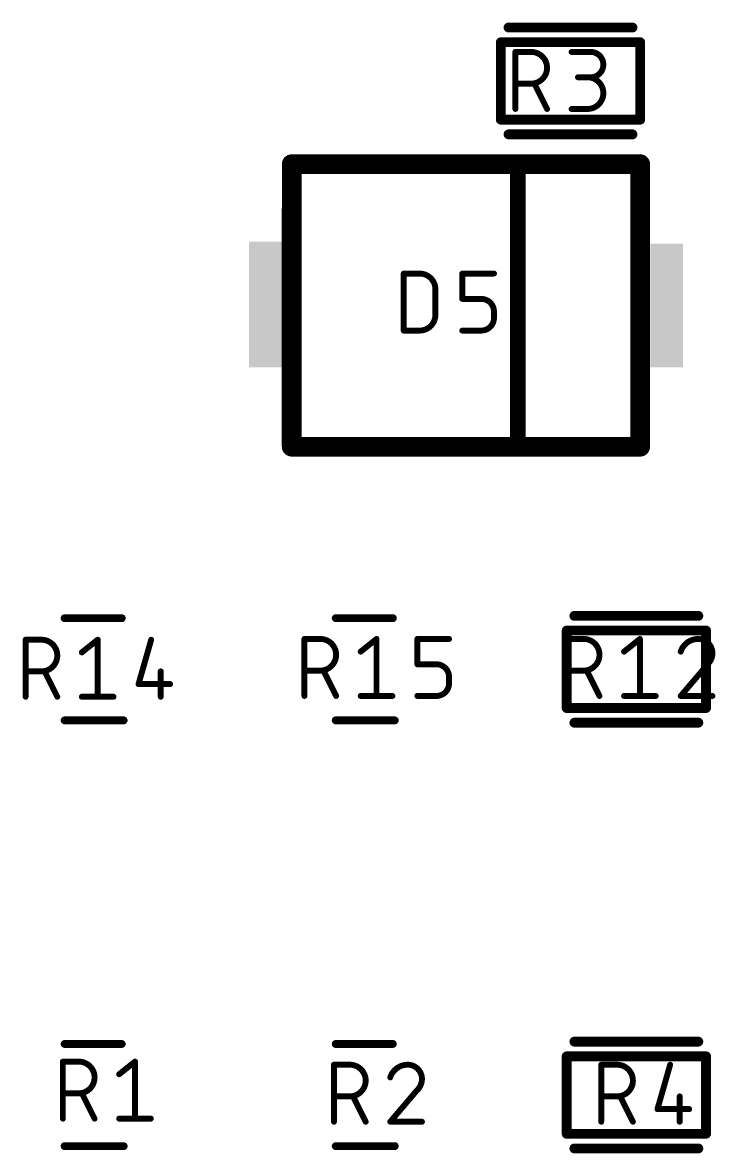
# Model space of a CAD drawing. Extents: x 0 to 107, y -11 to 54.
# Drawn here: x 9.43 to 18.37, y 3.15 to 17.75 of the extents above; entities that cross this region are included whole.
import ezdxf

# ---------------------------------------------------------------- set-up
doc = ezdxf.new("R2010")
doc.units = 0
for name, color, linetype in [('117', 253, 'CONTINUOUS'), ('21', 253, 'CONTINUOUS'), ('51', 253, 'CONTINUOUS')]:
    doc.layers.add(name, color=color, linetype=linetype)

# ---------------------------------------------------------------- blocks, each defined once
blk = doc.blocks.new('RECT')
blk.add_solid([(-0.5, -0.5), (0.5, -0.5), (-0.5, 0.5), (0.5, 0.5)])

msp = doc.modelspace()

# ---------------------------------------------------------------- linework, layer by layer
at = {"layer": '117', "const_width": 0.0762}
for points in [[(15.7881, 16.6381), (15.7881, 17.3747)], [(15.7881, 17.3747), (15.9927, 17.3747)], [(16.5145, 17.3747), (16.76, 17.3747)], [(15.9927, 16.9655), (15.7881, 16.9655)], [(16.1973, 16.6381), (16.0336, 16.9655)], [(16.76, 17.0473), (16.5963, 17.0473)], [(16.5145, 16.6381), (16.7191, 16.6381)], [(14.3468, 13.7753), (14.3468, 14.5119)], [(14.3468, 14.5119), (14.5514, 14.5119)], [(15.1027, 14.1845), (15.1027, 14.5119)], [(15.1027, 14.5119), (15.5119, 14.5119)], [(14.756, 14.3073), (14.756, 13.9799)], [(15.3482, 14.1845), (15.1027, 14.1845)], [(15.5119, 13.939), (15.5119, 14.0208)], [(14.5514, 13.7753), (14.3468, 13.7753)], [(15.1027, 13.7753), (15.3482, 13.7753)], [(9.4648, 9.0453), (9.4648, 9.7819)], [(9.4648, 9.7819), (9.6694, 9.7819)], [(10.1912, 9.6182), (10.3958, 9.7819)], [(10.3958, 9.7819), (10.3958, 9.0453)], [(11.0864, 9.7819), (10.9227, 9.209)], [(13.0648, 9.0553), (13.0648, 9.7919)], [(13.0648, 9.7919), (13.2694, 9.7919)], [(13.7912, 9.6282), (13.9958, 9.7919)], [(13.9958, 9.7919), (13.9958, 9.0553)], [(14.5227, 9.4645), (14.5227, 9.7919)], [(14.5227, 9.7919), (14.9319, 9.7919)], [(16.4648, 9.0553), (16.4648, 9.7919)], [(16.4648, 9.7919), (16.6694, 9.7919)], [(17.1912, 9.6282), (17.3958, 9.7919)], [(17.3958, 9.7919), (17.3958, 9.0553)], [(14.7682, 9.4645), (14.5227, 9.4645)], [(18.2705, 9.4645), (17.9227, 9.0553)], [(9.6694, 9.3727), (9.4648, 9.3727)], [(9.874, 9.0453), (9.7103, 9.3727)], [(11.2091, 9.3727), (11.2091, 9.0453)], [(13.2694, 9.3827), (13.0648, 9.3827)], [(13.474, 9.0553), (13.3103, 9.3827)], [(16.6694, 9.3827), (16.4648, 9.3827)], [(16.874, 9.0553), (16.7103, 9.3827)], [(10.9227, 9.209), (11.3319, 9.209)], [(14.9319, 9.219), (14.9319, 9.3008)], [(10.1912, 9.0453), (10.6004, 9.0453)], [(13.7912, 9.0553), (14.2004, 9.0553)], [(14.5227, 9.0553), (14.7682, 9.0553)], [(17.1912, 9.0553), (17.6004, 9.0553)], [(17.9227, 9.0553), (18.3319, 9.0553)], [(9.9463, 3.5953), (9.9463, 4.3319)], [(9.9463, 4.3319), (10.1509, 4.3319)], [(10.6727, 4.1682), (10.8773, 4.3319)], [(10.8773, 4.3319), (10.8773, 3.5953)], [(13.4463, 3.5553), (13.4463, 4.2919)], [(13.4463, 4.2919), (13.6509, 4.2919)], [(16.8963, 3.5553), (16.8963, 4.2919)], [(16.8963, 4.2919), (17.1009, 4.2919)], [(17.7864, 4.2919), (17.6227, 3.719)], [(10.1509, 3.9227), (9.9463, 3.9227)], [(10.3555, 3.5953), (10.1918, 3.9227)], [(14.5205, 3.9645), (14.1727, 3.5553)], [(13.6509, 3.8827), (13.4463, 3.8827)], [(13.8555, 3.5553), (13.6918, 3.8827)], [(17.1009, 3.8827), (16.8963, 3.8827)], [(17.3055, 3.5553), (17.1418, 3.8827)], [(17.9091, 3.8827), (17.9091, 3.5553)], [(17.6227, 3.719), (18.0319, 3.719)], [(10.6727, 3.5953), (11.0819, 3.5953)], [(14.1727, 3.5553), (14.5819, 3.5553)]]:
    msp.add_lwpolyline(points, dxfattribs=at)
at = {"layer": '117'}
for points, const_width in [([(15.8072, 17.3747, 1), (15.7691, 17.3747)], 0.0381), ([(15.7881, 17.3938, 1), (15.7881, 17.3557)], 0.0381), ([(15.9927, 16.9655, 1), (15.9927, 17.3747)], 0.0762), ([(15.9927, 17.3938, 1), (15.9927, 17.3557)], 0.0381), ([(15.9927, 17.3557, 1), (15.9927, 17.3938)], 0.0381), ([(16.5145, 17.3938, 1), (16.5145, 17.3557)], 0.0381), ([(16.76, 17.0473, 1), (16.76, 17.3747)], 0.0762), ([(16.76, 17.3938, 1), (16.76, 17.3557)], 0.0381), ([(16.76, 17.3557, 1), (16.76, 17.3938)], 0.0381), ([(15.7881, 16.9845, 1), (15.7881, 16.9464)], 0.0381), ([(15.9927, 16.9845, 1), (15.9927, 16.9464)], 0.0381), ([(15.9927, 16.9464, 1), (15.9927, 16.9845)], 0.0381), ([(16.0507, 16.974, 1), (16.0166, 16.957)], 0.0381), ([(16.5963, 17.0664, 1), (16.5963, 17.0283)], 0.0381), ([(16.7191, 17.0664, 1), (16.7191, 17.0283)], 0.0381), ([(16.7191, 16.6381, 1), (16.7191, 17.0473)], 0.0762), ([(16.76, 17.0664, 1), (16.76, 17.0283)], 0.0381), ([(16.76, 17.0283, 1), (16.76, 17.0664)], 0.0381), ([(15.7691, 16.6381, 1), (15.8072, 16.6381)], 0.0381), ([(16.1803, 16.6296, 1), (16.2144, 16.6466)], 0.0381), ([(16.5145, 16.6572, 1), (16.5145, 16.6191)], 0.0381), ([(16.7191, 16.6572, 1), (16.7191, 16.6191)], 0.0381), ([(16.7191, 16.6191, 1), (16.7191, 16.6572)], 0.0381), ([(14.3468, 14.531, 1), (14.3468, 14.4929)], 0.0381), ([(14.3658, 14.5119, 1), (14.3277, 14.5119)], 0.0381), ([(14.5514, 14.531, 1), (14.5514, 14.4929)], 0.0381), ([(14.756, 14.3073, 0.4142), (14.5514, 14.5119)], 0.0762), ([(14.5514, 14.4929, 1), (14.5514, 14.531)], 0.0381), ([(15.1027, 14.531, 1), (15.1027, 14.4929)], 0.0381), ([(15.1217, 14.5119, 1), (15.0836, 14.5119)], 0.0381), ([(15.5119, 14.4929, 1), (15.5119, 14.531)], 0.0381), ([(14.775, 14.3073, 1), (14.7369, 14.3073)], 0.0381), ([(14.7369, 14.3073, 1), (14.775, 14.3073)], 0.0381), ([(15.1027, 14.2036, 1), (15.1027, 14.1655)], 0.0381), ([(15.0836, 14.1845, 1), (15.1217, 14.1845)], 0.0381), ([(15.5119, 14.0208, 0.4142), (15.3482, 14.1845)], 0.0762), ([(15.3482, 14.2036, 1), (15.3482, 14.1655)], 0.0381), ([(15.3482, 14.1655, 1), (15.3482, 14.2036)], 0.0381), ([(15.531, 14.0208, 1), (15.4929, 14.0208)], 0.0381), ([(15.4929, 14.0208, 1), (15.531, 14.0208)], 0.0381), ([(14.5514, 13.7753, 0.4142), (14.756, 13.9799)], 0.0762), ([(14.775, 13.9799, 1), (14.7369, 13.9799)], 0.0381), ([(14.7369, 13.9799, 1), (14.775, 13.9799)], 0.0381), ([(15.3482, 13.7753, 0.4142), (15.5119, 13.939)], 0.0762), ([(15.5309, 13.939, 1), (15.4928, 13.939)], 0.0381), ([(15.4929, 13.939, 1), (15.531, 13.939)], 0.0381), ([(14.3468, 13.7944, 1), (14.3468, 13.7563)], 0.0381), ([(14.3277, 13.7753, 1), (14.3658, 13.7753)], 0.0381), ([(14.5514, 13.7943, 1), (14.5514, 13.7563)], 0.0381), ([(14.5514, 13.7563, 1), (14.5514, 13.7944)], 0.0381), ([(15.1027, 13.7944, 1), (15.1027, 13.7563)], 0.0381), ([(15.3482, 13.7944, 1), (15.3482, 13.7563)], 0.0381), ([(15.3482, 13.7563, 1), (15.3482, 13.7944)], 0.0381), ([(9.4648, 9.801, 1), (9.4648, 9.7629)], 0.0381), ([(9.4838, 9.7819, 1), (9.4457, 9.7819)], 0.0381), ([(9.6694, 9.801, 1), (9.6694, 9.7629)], 0.0381), ([(9.6694, 9.3727, 1), (9.6694, 9.7819)], 0.0762), ([(9.6694, 9.7629, 1), (9.6694, 9.801)], 0.0381), ([(10.4148, 9.7819, 1), (10.3767, 9.7819)], 0.0381), ([(10.4077, 9.767, 1), (10.3839, 9.7968)], 0.0381), ([(11.1047, 9.7767, 1), (11.068, 9.7871)], 0.0381), ([(13.0838, 9.7919, 1), (13.0457, 9.7919)], 0.0381), ([(13.0648, 9.811, 1), (13.0648, 9.7729)], 0.0381), ([(13.2694, 9.3827, 1), (13.2694, 9.7919)], 0.0762), ([(13.2694, 9.811, 1), (13.2694, 9.7729)], 0.0381), ([(13.2694, 9.7729, 1), (13.2694, 9.811)], 0.0381), ([(14.0148, 9.7919, 1), (13.9767, 9.7919)], 0.0381), ([(14.0077, 9.777, 1), (13.9839, 9.8068)], 0.0381), ([(14.5417, 9.7919, 1), (14.5036, 9.7919)], 0.0381), ([(14.5227, 9.811, 1), (14.5227, 9.7729)], 0.0381), ([(14.9319, 9.7729, 1), (14.9319, 9.811)], 0.0381), ([(16.4838, 9.7919, 1), (16.4457, 9.7919)], 0.0381), ([(16.4648, 9.811, 1), (16.4648, 9.7729)], 0.0381), ([(16.6694, 9.3827, 1), (16.6694, 9.7919)], 0.0762), ([(16.6694, 9.811, 1), (16.6694, 9.7729)], 0.0381), ([(16.6694, 9.7729, 1), (16.6694, 9.811)], 0.0381), ([(17.4148, 9.7919, 1), (17.3767, 9.7919)], 0.0381), ([(17.4077, 9.777, 1), (17.3839, 9.8068)], 0.0381), ([(18.1478, 9.7919, 0.3252), (17.9227, 9.6282)], 0.0762), ([(18.3319, 9.6078, 0.4142), (18.1478, 9.7919)], 0.0762), ([(18.1478, 9.811, 1), (18.1478, 9.7729)], 0.0381), ([(18.1478, 9.7729, 1), (18.1477, 9.8109)], 0.0381), ([(10.1793, 9.6331, 1), (10.2031, 9.6033)], 0.0381), ([(13.7793, 9.6431, 1), (13.8031, 9.6133)], 0.0381), ([(17.1793, 9.6431, 1), (17.2031, 9.6133)], 0.0381), ([(17.9046, 9.6341, 1), (17.9408, 9.6223)], 0.0381), ([(18.2705, 9.4645, 0.2053), (18.3319, 9.6078)], 0.0762), ([(18.3509, 9.6077, 1), (18.3129, 9.6078)], 0.0381), ([(14.5227, 9.4836, 1), (14.5227, 9.4455)], 0.0381), ([(14.9319, 9.3008, 0.4142), (14.7682, 9.4645)], 0.0762), ([(14.7682, 9.4836, 1), (14.7682, 9.4455)], 0.0381), ([(14.7682, 9.4455, 1), (14.7682, 9.4836)], 0.0381), ([(18.2574, 9.4783, 1), (18.2837, 9.4507)], 0.0381), ([(18.285, 9.4522, 1), (18.256, 9.4769)], 0.0381), ([(18.3129, 9.6078, 1), (18.351, 9.6078)], 0.0381), ([(9.4648, 9.3917, 1), (9.4648, 9.3536)], 0.0381), ([(9.6694, 9.3917, 1), (9.6694, 9.3536)], 0.0381), ([(9.6694, 9.3536, 1), (9.6694, 9.3917)], 0.0381), ([(9.7273, 9.3812, 1), (9.6932, 9.3642)], 0.0381), ([(11.2282, 9.3727, 1), (11.1901, 9.3727)], 0.0381), ([(13.0648, 9.4017, 1), (13.0648, 9.3636)], 0.0381), ([(13.2694, 9.4017, 1), (13.2694, 9.3636)], 0.0381), ([(13.2694, 9.3636, 1), (13.2694, 9.4017)], 0.0381), ([(13.3273, 9.3912, 1), (13.2932, 9.3742)], 0.0381), ([(14.5036, 9.4645, 1), (14.5417, 9.4645)], 0.0381), ([(16.4648, 9.4017, 1), (16.4648, 9.3636)], 0.0381), ([(16.6694, 9.4017, 1), (16.6694, 9.3636)], 0.0381), ([(16.6694, 9.3636, 1), (16.6694, 9.4017)], 0.0381), ([(16.7273, 9.3912, 1), (16.6932, 9.3742)], 0.0381), ([(10.9227, 9.228, 1), (10.9227, 9.1899)], 0.0381), ([(10.9044, 9.2142, 1), (10.941, 9.2038)], 0.0381), ([(11.3319, 9.1899, 1), (11.3319, 9.228)], 0.0381), ([(14.7682, 9.0553, 0.4142), (14.9319, 9.219)], 0.0762), ([(14.9509, 9.219, 1), (14.9128, 9.219)], 0.0381), ([(14.951, 9.3008, 1), (14.9129, 9.3008)], 0.0381), ([(14.9129, 9.3008, 1), (14.951, 9.3008)], 0.0381), ([(14.9129, 9.219, 1), (14.951, 9.219)], 0.0381), ([(9.4457, 9.0453, 1), (9.4838, 9.0453)], 0.0381), ([(9.8569, 9.0368, 1), (9.891, 9.0538)], 0.0381), ([(10.1912, 9.0644, 1), (10.1912, 9.0263)], 0.0381), ([(10.3767, 9.0453, 1), (10.4148, 9.0453)], 0.0381), ([(10.6004, 9.0263, 1), (10.6004, 9.0644)], 0.0381), ([(11.1901, 9.0453, 1), (11.2282, 9.0453)], 0.0381), ([(13.0457, 9.0553, 1), (13.0838, 9.0553)], 0.0381), ([(13.4569, 9.0468, 1), (13.491, 9.0638)], 0.0381), ([(13.7912, 9.0744, 1), (13.7912, 9.0363)], 0.0381), ([(13.9767, 9.0553, 1), (14.0148, 9.0553)], 0.0381), ([(14.2004, 9.0363, 1), (14.2004, 9.0744)], 0.0381), ([(14.5227, 9.0744, 1), (14.5227, 9.0363)], 0.0381), ([(14.7682, 9.0744, 1), (14.7682, 9.0363)], 0.0381), ([(14.7682, 9.0363, 1), (14.7682, 9.0744)], 0.0381), ([(16.4457, 9.0553, 1), (16.4838, 9.0553)], 0.0381), ([(16.8569, 9.0468, 1), (16.891, 9.0638)], 0.0381), ([(17.1912, 9.0744, 1), (17.1912, 9.0363)], 0.0381), ([(17.3767, 9.0553, 1), (17.4148, 9.0553)], 0.0381), ([(17.6004, 9.0363, 1), (17.6004, 9.0744)], 0.0381), ([(17.9227, 9.0744, 1), (17.9227, 9.0363)], 0.0381), ([(17.9082, 9.0676, 1), (17.9372, 9.043)], 0.0381), ([(18.3319, 9.0363, 1), (18.3319, 9.0744)], 0.0381), ([(9.9653, 4.3319, 1), (9.9272, 4.3319)], 0.0381), ([(9.9463, 4.351, 1), (9.9463, 4.3129)], 0.0381), ([(10.1509, 3.9227, 1), (10.1509, 4.3319)], 0.0762), ([(10.1509, 4.351, 1), (10.1509, 4.3129)], 0.0381), ([(10.1509, 4.3129, 1), (10.1509, 4.351)], 0.0381), ([(10.8963, 4.3319, 1), (10.8582, 4.3319)], 0.0381), ([(10.8892, 4.317, 1), (10.8654, 4.3468)], 0.0381), ([(13.4653, 4.2919, 1), (13.4272, 4.2919)], 0.0381), ([(13.4463, 4.311, 1), (13.4463, 4.2729)], 0.0381), ([(13.6509, 3.8827, 1), (13.6509, 4.2919)], 0.0762), ([(13.6509, 4.311, 1), (13.6509, 4.2729)], 0.0381), ([(13.6509, 4.2729, 1), (13.6509, 4.311)], 0.0381), ([(14.3978, 4.2919, 0.3252), (14.1727, 4.1282)], 0.0762), ([(14.5819, 4.1078, 0.4142), (14.3978, 4.2919)], 0.0762), ([(14.3978, 4.311, 1), (14.3978, 4.2729)], 0.0381), ([(14.3978, 4.2729, 1), (14.3977, 4.3109)], 0.0381), ([(16.9153, 4.2919, 1), (16.8772, 4.2919)], 0.0381), ([(16.8963, 4.311, 1), (16.8963, 4.2729)], 0.0381), ([(17.1009, 3.8827, 1), (17.1009, 4.2919)], 0.0762), ([(17.1009, 4.311, 1), (17.1009, 4.2729)], 0.0381), ([(17.1009, 4.2729, 1), (17.1009, 4.311)], 0.0381), ([(17.8047, 4.2867, 1), (17.768, 4.2971)], 0.0381), ([(10.6608, 4.1831, 1), (10.6846, 4.1533)], 0.0381), ([(14.1546, 4.1341, 1), (14.1908, 4.1223)], 0.0381), ([(14.5205, 3.9645, 0.2053), (14.5819, 4.1078)], 0.0762), ([(14.6009, 4.1077, 1), (14.5629, 4.1078)], 0.0381), ([(14.5629, 4.1078, 1), (14.601, 4.1078)], 0.0381), ([(9.9463, 3.9417, 1), (9.9463, 3.9036)], 0.0381), ([(10.1509, 3.9417, 1), (10.1509, 3.9036)], 0.0381), ([(10.1509, 3.9036, 1), (10.1509, 3.9417)], 0.0381), ([(10.2088, 3.9312, 1), (10.1748, 3.9142)], 0.0381), ([(14.5074, 3.9783, 1), (14.5337, 3.9507)], 0.0381), ([(14.535, 3.9522, 1), (14.506, 3.9769)], 0.0381), ([(13.4463, 3.9017, 1), (13.4463, 3.8636)], 0.0381), ([(13.6509, 3.9017, 1), (13.6509, 3.8636)], 0.0381), ([(13.6509, 3.8636, 1), (13.6509, 3.9017)], 0.0381), ([(13.7088, 3.8912, 1), (13.6748, 3.8742)], 0.0381), ([(16.8963, 3.9017, 1), (16.8963, 3.8636)], 0.0381), ([(17.1009, 3.9017, 1), (17.1009, 3.8636)], 0.0381), ([(17.1009, 3.8636, 1), (17.1009, 3.9017)], 0.0381), ([(17.1588, 3.8912, 1), (17.1248, 3.8742)], 0.0381), ([(17.9282, 3.8827, 1), (17.8901, 3.8827)], 0.0381), ([(17.6227, 3.738, 1), (17.6227, 3.6999)], 0.0381), ([(17.6044, 3.7242, 1), (17.641, 3.7138)], 0.0381), ([(18.0319, 3.6999, 1), (18.0319, 3.738)], 0.0381), ([(9.9272, 3.5953, 1), (9.9653, 3.5953)], 0.0381), ([(10.3385, 3.5868, 1), (10.3725, 3.6038)], 0.0381), ([(10.6727, 3.6144, 1), (10.6727, 3.5763)], 0.0381), ([(10.8582, 3.5953, 1), (10.8963, 3.5953)], 0.0381), ([(11.0819, 3.5763, 1), (11.0819, 3.6144)], 0.0381), ([(13.4272, 3.5553, 1), (13.4653, 3.5553)], 0.0381), ([(13.8385, 3.5468, 1), (13.8725, 3.5638)], 0.0381), ([(14.1727, 3.5744, 1), (14.1727, 3.5363)], 0.0381), ([(14.1582, 3.5676, 1), (14.1872, 3.543)], 0.0381), ([(14.5819, 3.5363, 1), (14.5819, 3.5744)], 0.0381), ([(16.8772, 3.5553, 1), (16.9153, 3.5553)], 0.0381), ([(17.2885, 3.5468, 1), (17.3225, 3.5638)], 0.0381), ([(17.8901, 3.5553, 1), (17.9282, 3.5553)], 0.0381)]:
    msp.add_lwpolyline(points, format="xyb", dxfattribs=dict(at, const_width=const_width))
at = {"layer": '21'}
for points, const_width in [([(15.7, 17.7218, 1), (15.7, 17.6583)], 0.0635), ([(17.3, 17.6583, 1), (17.3, 17.7218)], 0.0635), ([(15.7, 16.3418, 1), (15.7, 16.2783)], 0.0635), ([(17.3, 16.2783, 1), (17.3, 16.3418)], 0.0635), ([(12.9, 15.9885, 1), (12.9, 15.8615)], 0.127), ([(12.9, 15.35, 0.0083), (12.9, 15.925)], 0.254), ([(12.9635, 15.9261, 1), (12.8365, 15.9239)], 0.127), ([(15.82, 15.9885, 1), (15.82, 15.8615)], 0.127), ([(15.87, 15.925, 1), (15.77, 15.925)], 0.1), ([(15.82, 15.8615, 1), (15.82, 15.9885)], 0.127), ([(17.4635, 15.925, 1), (17.3365, 15.925)], 0.127), ([(17.4, 15.8615, 1), (17.4, 15.9885)], 0.127), ([(12.8365, 15.3511, 1), (12.9635, 15.3489)], 0.127), ([(17.3365, 15.35, 1), (17.4635, 15.35)], 0.127), ([(12.9635, 12.85, 1), (12.8365, 12.85)], 0.127), ([(17.4635, 12.85, 1), (17.3365, 12.85)], 0.127), ([(12.9, 12.3385, 1), (12.9, 12.2115)], 0.127), ([(12.8365, 12.275, 1), (12.9635, 12.275)], 0.127), ([(15.82, 12.3385, 1), (15.82, 12.2115)], 0.127), ([(15.77, 12.275, 1), (15.87, 12.275)], 0.1), ([(15.82, 12.2115, 1), (15.82, 12.3385)], 0.127), ([(17.3365, 12.275, 1), (17.4635, 12.275)], 0.127), ([(17.4, 12.2115, 1), (17.4, 12.3385)], 0.127), ([(16.55, 10.1218, 1), (16.55, 10.0582)], 0.0635), ([(18.15, 10.0582, 1), (18.15, 10.1218)], 0.0635), ([(16.55, 8.7418, 1), (16.55, 8.6783)], 0.0635), ([(18.15, 8.6783, 1), (18.15, 8.7418)], 0.0635), ([(16.55, 4.6217, 1), (16.55, 4.5583)], 0.0635), ([(18.15, 4.5583, 1), (18.15, 4.6217)], 0.0635), ([(16.55, 3.2418, 1), (16.55, 3.1782)], 0.0635), ([(18.15, 3.1782, 1), (18.15, 3.2418)], 0.0635)]:
    msp.add_lwpolyline(points, format="xyb", dxfattribs=dict(at, const_width=const_width))
for points, const_width in [([(15.7, 17.69), (17.3, 17.69)], 0.127), ([(15.7, 16.31), (17.3, 16.31)], 0.127), ([(12.9, 15.925), (15.82, 15.925)], 0.254), ([(15.82, 15.925), (17.4, 15.925)], 0.254), ([(15.82, 12.275), (15.82, 15.925)], 0.2), ([(17.4, 15.925), (17.4, 15.35)], 0.254), ([(12.9, 12.275), (12.9, 12.85)], 0.254), ([(17.4, 12.275), (17.4, 12.85)], 0.254), ([(15.82, 12.275), (12.9, 12.275)], 0.254), ([(17.4, 12.275), (15.82, 12.275)], 0.254), ([(18.15, 10.09), (16.55, 10.09)], 0.127), ([(18.15, 8.71), (16.55, 8.71)], 0.127), ([(18.15, 4.59), (16.55, 4.59)], 0.127), ([(18.15, 3.21), (16.55, 3.21)], 0.127)]:
    msp.add_lwpolyline(points, dxfattribs=dict(at, const_width=const_width))
at = {"layer": '51'}
for points, const_width in [([(15.6, 17.5), (17.4, 17.5)], 0.127), ([(15.6, 17.5), (15.6, 16.5)], 0.127), ([(17.4, 17.5), (17.4, 16.5)], 0.127), ([(15.6, 16.5), (17.4, 16.5)], 0.127), ([(12.9, 12.85), (12.9, 15.35)], 0.254), ([(17.4, 15.35), (17.4, 12.85)], 0.254), ([(10.706, 10.06), (9.969, 10.06)], 0.1016), ([(14.206, 10.06), (13.469, 10.06)], 0.1016), ([(18.25, 9.9), (16.45, 9.9)], 0.127), ([(16.45, 8.9), (16.45, 9.9)], 0.127), ([(18.25, 8.9), (18.25, 9.9)], 0.127), ([(18.25, 8.9), (16.45, 8.9)], 0.127), ([(10.731, 8.74), (9.969, 8.74)], 0.1016), ([(14.231, 8.74), (13.469, 8.74)], 0.1016), ([(10.706, 4.56), (9.969, 4.56)], 0.1016), ([(14.206, 4.56), (13.469, 4.56)], 0.1016), ([(18.25, 4.4), (16.45, 4.4)], 0.127), ([(16.45, 3.4), (16.45, 4.4)], 0.127), ([(18.25, 3.4), (18.25, 4.4)], 0.127), ([(18.25, 3.4), (16.45, 3.4)], 0.127), ([(10.731, 3.24), (9.969, 3.24)], 0.1016), ([(14.231, 3.24), (13.469, 3.24)], 0.1016)]:
    msp.add_lwpolyline(points, dxfattribs=dict(at, const_width=const_width))
for points, const_width in [([(15.6, 17.5317, 1), (15.6, 17.4683)], 0.0635), ([(15.6318, 17.5, 1), (15.5683, 17.5)], 0.0635), ([(17.4318, 17.5, 1), (17.3683, 17.5)], 0.0635), ([(17.4, 17.4683, 1), (17.4, 17.5317)], 0.0635), ([(15.6, 16.5317, 1), (15.6, 16.4683)], 0.0635), ([(15.5683, 16.5, 1), (15.6318, 16.5)], 0.0635), ([(17.3683, 16.5, 1), (17.4318, 16.5)], 0.0635), ([(17.4, 16.4683, 1), (17.4, 16.5317)], 0.0635), ([(12.9635, 15.35, 1), (12.8365, 15.35)], 0.127), ([(17.4635, 15.35, 1), (17.3365, 15.35)], 0.127), ([(12.8365, 12.85, 1), (12.9635, 12.85)], 0.127), ([(17.3365, 12.85, 1), (17.4635, 12.85)], 0.127), ([(9.969, 10.0854, 1), (9.969, 10.0346)], 0.0508), ([(10.706, 10.0346, 1), (10.706, 10.0854)], 0.0508), ([(13.469, 10.0854, 1), (13.469, 10.0346)], 0.0508), ([(14.206, 10.0346, 1), (14.206, 10.0854)], 0.0508), ([(16.45, 9.9318, 1), (16.45, 9.8682)], 0.0635), ([(16.4817, 9.9, 1), (16.4183, 9.9)], 0.0635), ([(18.2817, 9.9, 1), (18.2183, 9.9)], 0.0635), ([(18.25, 9.8682, 1), (18.25, 9.9318)], 0.0635), ([(16.45, 8.9318, 1), (16.45, 8.8682)], 0.0635), ([(16.4183, 8.9, 1), (16.4817, 8.9)], 0.0635), ([(18.2183, 8.9, 1), (18.2817, 8.9)], 0.0635), ([(18.25, 8.8682, 1), (18.25, 8.9318)], 0.0635), ([(9.969, 8.7654, 1), (9.969, 8.7146)], 0.0508), ([(10.731, 8.7146, 1), (10.731, 8.7654)], 0.0508), ([(13.469, 8.7654, 1), (13.469, 8.7146)], 0.0508), ([(14.231, 8.7146, 1), (14.231, 8.7654)], 0.0508), ([(9.969, 4.5854, 1), (9.969, 4.5346)], 0.0508), ([(10.706, 4.5346, 1), (10.706, 4.5854)], 0.0508), ([(13.469, 4.5854, 1), (13.469, 4.5346)], 0.0508), ([(14.206, 4.5346, 1), (14.206, 4.5854)], 0.0508), ([(16.45, 4.4318, 1), (16.45, 4.3683)], 0.0635), ([(16.4817, 4.4, 1), (16.4183, 4.4)], 0.0635), ([(18.2817, 4.4, 1), (18.2183, 4.4)], 0.0635), ([(18.25, 4.3683, 1), (18.25, 4.4318)], 0.0635), ([(16.45, 3.4318, 1), (16.45, 3.3683)], 0.0635), ([(16.4183, 3.4, 1), (16.4817, 3.4)], 0.0635), ([(18.2183, 3.4, 1), (18.2817, 3.4)], 0.0635), ([(18.25, 3.3683, 1), (18.25, 3.4318)], 0.0635), ([(9.969, 3.2654, 1), (9.969, 3.2146)], 0.0508), ([(10.731, 3.2146, 1), (10.731, 3.2654)], 0.0508), ([(13.469, 3.2654, 1), (13.469, 3.2146)], 0.0508), ([(14.231, 3.2146, 1), (14.231, 3.2654)], 0.0508)]:
    msp.add_lwpolyline(points, format="xyb", dxfattribs=dict(at, const_width=const_width))

# ---------------------------------------------------------------- block references
at = {"layer": '51', "xscale": 0.42, "rotation": 180}
for p, yscale in [((12.56, 14.1125), 1.625), ((17.74, 14.1), 1.6)]:
    msp.add_blockref('RECT', p, dxfattribs=dict(at, yscale=yscale))

doc.saveas('drawing.dxf')
